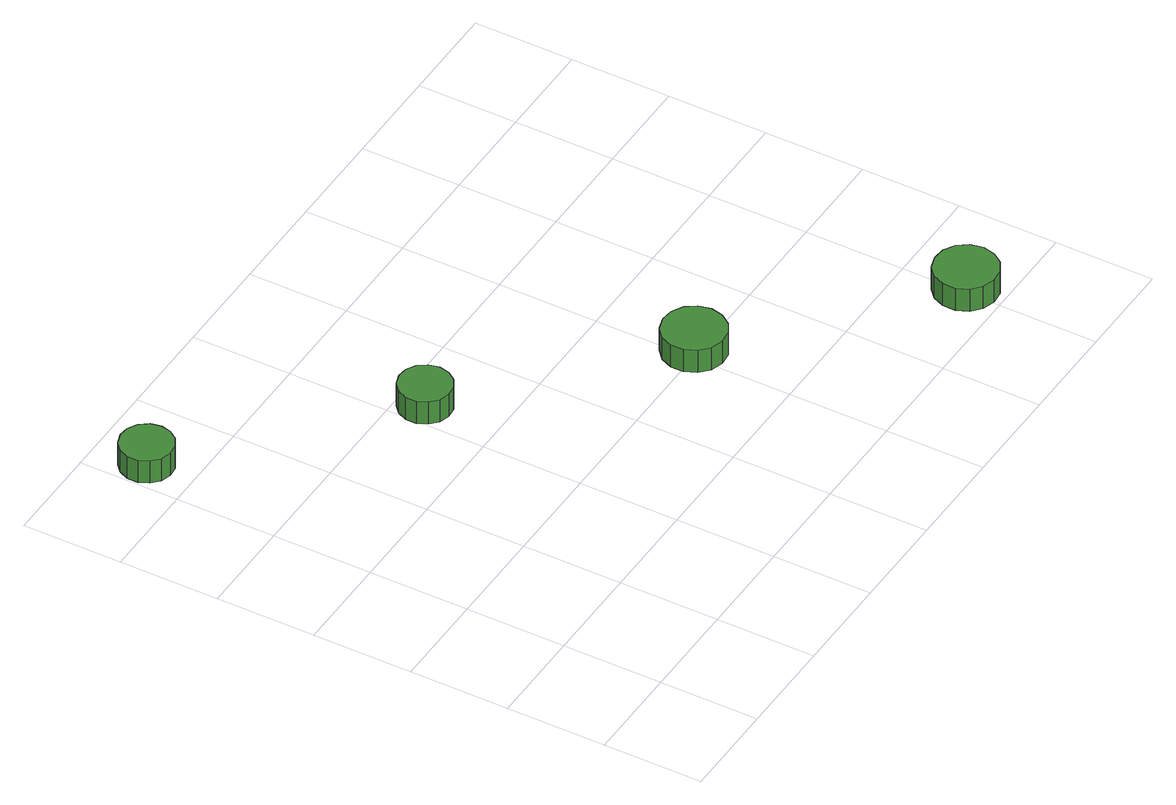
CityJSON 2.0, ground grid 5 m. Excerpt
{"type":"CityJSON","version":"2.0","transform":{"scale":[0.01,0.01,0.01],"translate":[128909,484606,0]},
"CityObjects":{
"tree1":{"type":"SolitaryVegetationObject","attributes":{"function":"something"},"geometry":[{"type":"MultiSurface","lod":"1","boundaries":[[[0,1,2,3,4,5,6,7,8,9,10,11,12,13,14]],[[15,16,17,18,19,20,21,22,23,24,25,26,27,28,29]],[[0,29,28,1]],[[1,28,27,2]],[[2,27,26,3]],[[3,26,25,4]],[[4,25,24,5]],[[5,24,23,6]],[[6,23,22,7]],[[7,22,21,8]],[[8,21,20,9]],[[9,20,19,10]],[[10,19,18,11]],[[11,18,17,12]],[[12,17,16,13]],[[13,16,15,14]],[[14,15,29,0]]]}]},
"tree2":{"type":"SolitaryVegetationObject","attributes":{"function":"something"},"geometry":[{"type":"MultiSurface","lod":"1","boundaries":[[[30,31,32,33,34,35,36,37,38,39,40,41,42,43,44]],[[45,46,47,48,49,50,51,52,53,54,55,56,57,58,59]],[[30,59,58,31]],[[31,58,57,32]],[[32,57,56,33]],[[33,56,55,34]],[[34,55,54,35]],[[35,54,53,36]],[[36,53,52,37]],[[37,52,51,38]],[[38,51,50,39]],[[39,50,49,40]],[[40,49,48,41]],[[41,48,47,42]],[[42,47,46,43]],[[43,46,45,44]],[[44,45,59,30]]]}]},
"tree3":{"type":"SolitaryVegetationObject","attributes":{"function":"something"},"geometry":[{"type":"MultiSurface","lod":"1","boundaries":[[[60,61,62,63,64,65,66,67,68,69,70,71,72,73,74]],[[75,76,77,78,79,80,81,82,83,84,85,86,87,88,89]],[[60,89,88,61]],[[61,88,87,62]],[[62,87,86,63]],[[63,86,85,64]],[[64,85,84,65]],[[65,84,83,66]],[[66,83,82,67]],[[67,82,81,68]],[[68,81,80,69]],[[69,80,79,70]],[[70,79,78,71]],[[71,78,77,72]],[[72,77,76,73]],[[73,76,75,74]],[[74,75,89,60]]]}]},
"tree4":{"type":"SolitaryVegetationObject","attributes":{"function":"something"},"geometry":[{"type":"MultiSurface","lod":"1","boundaries":[[[90,91,92,93,94,95,96,97,98,99,100,101,102,103,104]],[[105,106,107,108,109,110,111,112,113,114,115,116,117,118,119]],[[90,119,118,91]],[[91,118,117,92]],[[92,117,116,93]],[[93,116,115,94]],[[94,115,114,95]],[[95,114,113,96]],[[96,113,112,97]],[[97,112,111,98]],[[98,111,110,99]],[[99,110,109,100]],[[100,109,108,101]],[[101,108,107,102]],[[102,107,106,103]],[[103,106,105,104]],[[104,105,119,90]]]}]}
},
"vertices":[
[268,2735,169],[257,2788,169],[225,2832,169],[178,2859,169],[125,2864,169],[74,2848,169],[34,2811,169],[12,2762,169],[12,2708,169],[34,2659,169],[74,2623,169],[125,2607,169],[178,2612,169],[225,2639,169],[257,2683,169],[257,2683,40],[225,2639,40],[178,2612,40],[125,2607,40],[74,2623,40],[34,2659,40],[12,2708,40],[12,2762,40],[34,2811,40],[74,2848,40],[125,2864,40],[178,2859,40],[225,2832,40],[257,2788,40],[268,2735,40],
[1238,1862,176],[1226,1915,176],[1195,1959,176],[1148,1986,176],[1095,1991,176],[1043,1975,176],[1003,1938,176],[981,1889,176],[981,1835,176],[1003,1786,176],[1043,1750,176],[1095,1734,176],[1148,1739,176],[1195,1766,176],[1226,1810,176],[1226,1810,47],[1195,1766,47],[1148,1739,47],[1095,1734,47],[1043,1750,47],[1003,1786,47],[981,1835,47],[981,1889,47],[1003,1938,47],[1043,1975,47],[1095,1991,47],[1148,1986,47],[1195,1959,47],[1226,1915,47],[1238,1862,47],
[2206,1023,166],[2192,1086,166],[2155,1138,166],[2099,1170,166],[2035,1177,166],[1973,1157,166],[1925,1114,166],[1899,1055,166],[1899,991,166],[1925,932,166],[1973,889,166],[2035,869,166],[2099,875,166],[2155,908,166],[2192,960,166],[2192,960,37],[2155,908,37],[2099,875,37],[2035,869,37],[1973,889,37],[1925,932,37],[1899,991,37],[1899,1055,37],[1925,1114,37],[1973,1157,37],[2035,1177,37],[2099,1170,37],[2155,1138,37],[2192,1086,37],[2206,1023,37],
[3176,183,172],[3162,246,172],[3125,298,172],[3069,331,172],[3005,337,172],[2943,318,172],[2895,274,172],[2869,215,172],[2869,151,172],[2895,92,172],[2943,49,172],[3005,29,172],[3069,36,172],[3125,68,172],[3162,120,172],[3162,120,43],[3125,68,43],[3069,36,43],[3005,29,43],[2943,49,43],[2895,92,43],[2869,151,43],[2869,215,43],[2895,274,43],[2943,318,43],[3005,337,43],[3069,331,43],[3125,298,43],[3162,246,43],[3176,183,43]
]}
